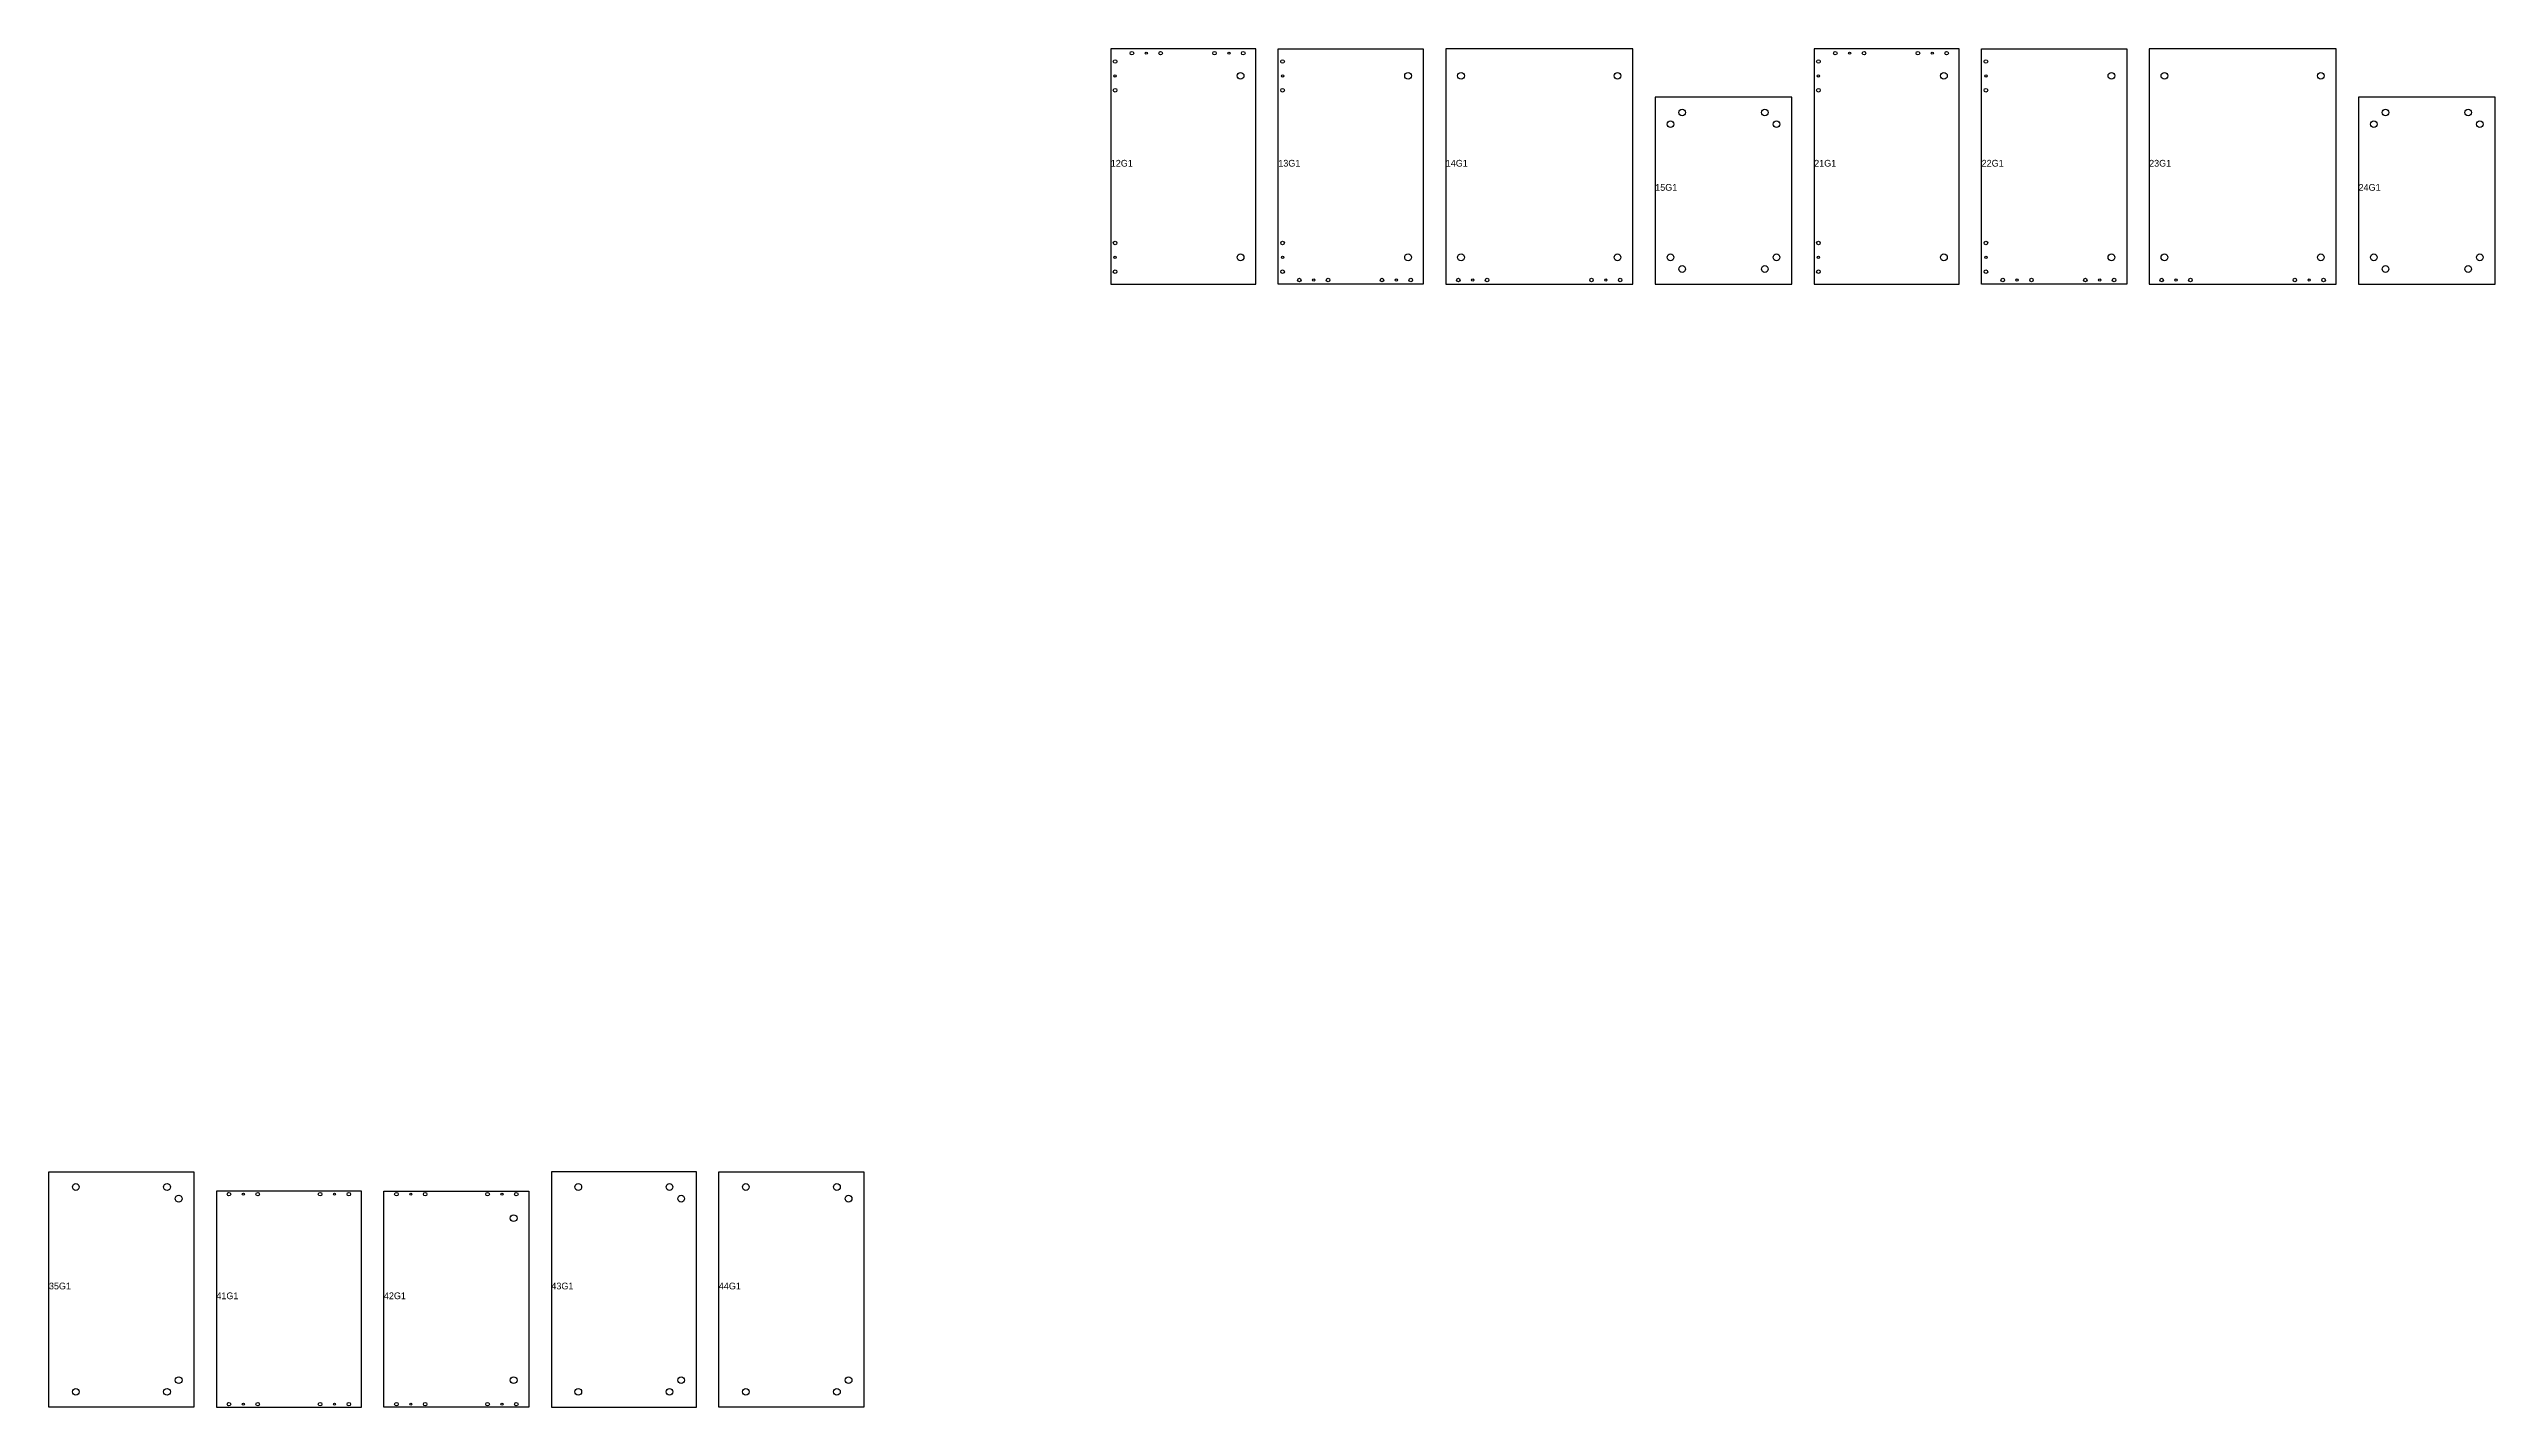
# Model space of a CAD drawing. Header units: millimetres. Extents: x 0 to 21234, y 0 to 3059.
# Drawn here: x 10531 to 15979, y 0 to 3024 of the extents above; entities that cross this region are included whole.
import ezdxf

# ---------------------------------------------------------------- set-up
doc = ezdxf.new("R2010")
doc.units = ezdxf.units.MM
for name, color, linetype in [('contour_haut', 1, 'Continuous'), ('diam_15.0mm', 4, 'Continuous'), ('diam_5.0mm', 2, 'Continuous'), ('diam_8mm', 3, 'Continuous'), ('texte', 9, 'Continuous')]:
    doc.layers.add(name, color=color, linetype=linetype)

msp = doc.modelspace()

# ---------------------------------------------------------------- linework, layer by layer
at = {"layer": 'contour_haut'}
for points in [[(12896, 2500), (13219, 2500), (13219, 3024), (12896, 3024)], [(13269, 3024), (13592, 3024), (13592, 2500), (13269, 2500)], [(13642, 3024), (13642, 2500), (14058.5, 2500), (14058.5, 3024)], [(14462.5, 2500), (14785.5, 2500), (14785.5, 3024), (14462.5, 3024)], [(14835.5, 3024), (15158.5, 3024), (15158.5, 2500), (14835.5, 2500)], [(15208.5, 3024), (15208.5, 2500), (15625, 2500), (15625, 3024)], [(14412.5, 2500), (14412.5, 2916.5), (14108.5, 2916.5), (14108.5, 2500)], [(15979, 2500), (15979, 2916.5), (15675, 2916.5), (15675, 2500)], [(10531, 524), (10854, 524), (10854, 0), (10531, 0)], [(11650, 0), (11973, 0), (11973, 524), (11650, 524)], [(12023, 524), (12346, 524), (12346, 0), (12023, 0)], [(10904, 480.5), (10904, 0), (11227, 0), (11227, 480.5)], [(11277, 0), (11277, 480.5), (11600, 480.5), (11600, 0)]]:
    msp.add_lwpolyline(points, close=True, dxfattribs=at)
at = {"layer": 'diam_15.0mm'}
for centre in [(13185, 2964), (13558, 2964), (13676, 2964), (14024.5, 2964), (14751.5, 2964), (15124.5, 2964), (15242.5, 2964), (15591, 2964), (14168.5, 2882.5), (14352.5, 2882.5), (15735, 2882.5), (15919, 2882.5), (14142.5, 2856.5), (14378.5, 2856.5), (15709, 2856.5), (15945, 2856.5), (13185, 2560), (13558, 2560), (13676, 2560), (14024.5, 2560), (14142.5, 2560), (14378.5, 2560), (14751.5, 2560), (15124.5, 2560), (15242.5, 2560), (15591, 2560), (15709, 2560), (15945, 2560), (14168.5, 2534), (14352.5, 2534), (15735, 2534), (15919, 2534), (10591, 490), (10794, 490), (11710, 490), (11913, 490), (12083, 490), (12286, 490), (10820, 464), (11939, 464), (12312, 464), (11566, 420.5), (10820, 60), (11566, 60), (11939, 60), (12312, 60), (10591, 34), (10794, 34), (11710, 34), (11913, 34), (12083, 34), (12286, 34)]:
    msp.add_circle(centre, 7.5, dxfattribs=at)
at = {"layer": 'diam_5.0mm'}
for centre in [(12975, 3014.5), (13159, 3014.5), (14541.5, 3014.5), (14725.5, 3014.5), (12905.5, 2964), (13278.5, 2964), (14472, 2964), (14845, 2964), (12905.5, 2560), (13278.5, 2560), (14472, 2560), (14845, 2560), (13348, 2509.5), (13532, 2509.5), (13702, 2509.5), (13998.5, 2509.5), (14914.5, 2509.5), (15098.5, 2509.5), (15268.5, 2509.5), (15565, 2509.5), (10964, 474), (11167, 474), (11337, 474), (11540, 474), (10964, 6.5), (11167, 6.5), (11337, 6.5), (11540, 6.5)]:
    msp.add_circle(centre, 2.5, dxfattribs=at)
at = {"layer": 'diam_8mm'}
for centre in [(12905.5, 2996), (12943, 3014.5), (13007, 3014.5), (13127, 3014.5), (13191, 3014.5), (13278.5, 2996), (14472, 2996), (14509.5, 3014.5), (14573.5, 3014.5), (14693.5, 3014.5), (14757.5, 3014.5), (14845, 2996), (12905.5, 2932), (13278.5, 2932), (14472, 2932), (14845, 2932), (12905.5, 2592), (13278.5, 2592), (14472, 2592), (14845, 2592), (12905.5, 2528), (13278.5, 2528), (13316, 2509.5), (13380, 2509.5), (13500, 2509.5), (13564, 2509.5), (13670, 2509.5), (13734, 2509.5), (13966.5, 2509.5), (14030.5, 2509.5), (14472, 2528), (14845, 2528), (14882.5, 2509.5), (14946.5, 2509.5), (15066.5, 2509.5), (15130.5, 2509.5), (15236.5, 2509.5), (15300.5, 2509.5), (15533, 2509.5), (15597, 2509.5), (10932, 474), (10996, 474), (11135, 474), (11199, 474), (11305, 474), (11369, 474), (11508, 474), (11572, 474), (10932, 6.5), (10996, 6.5), (11135, 6.5), (11199, 6.5), (11305, 6.5), (11369, 6.5), (11508, 6.5), (11572, 6.5)]:
    msp.add_circle(centre, 4, dxfattribs=at)

# ---------------------------------------------------------------- texts
at = {"layer": 'texte'}
for s, p in [('12G1', (12896, 2762)), ('13G1', (13269, 2762)), ('14G1', (13642, 2762)), ('21G1', (14462.5, 2762)), ('22G1', (14835.5, 2762)), ('23G1', (15208.5, 2762)), ('15G1', (14108.5, 2708.2)), ('24G1', (15675, 2708.2)), ('35G1', (10531, 262)), ('43G1', (11650, 262)), ('44G1', (12023, 262)), ('41G1', (10904, 240.2)), ('42G1', (11277, 240.2))]:
    msp.add_text(s, height=15, dxfattribs=at).set_placement(p)

doc.saveas('drawing.dxf')
